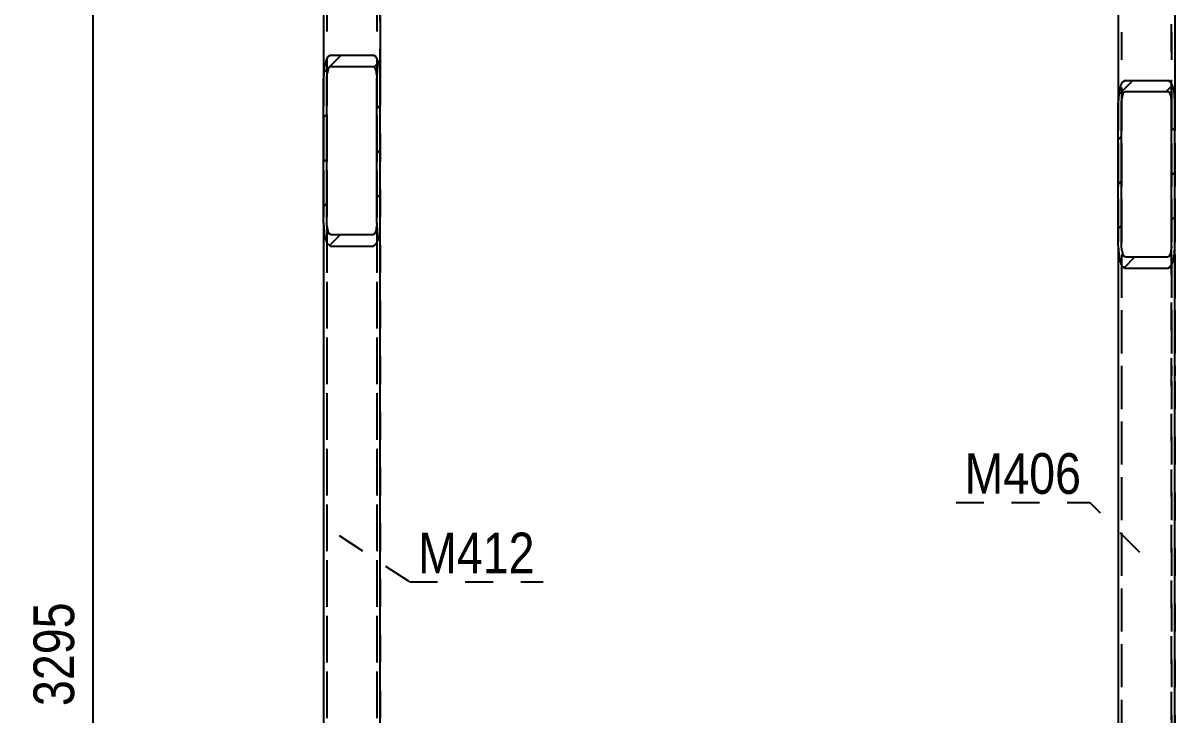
# Model space of a CAD drawing. Header units: millimetres. Extents: x -815 to 374, y -743 to 98.
# Drawn here: x 133.4 to 214.6, y -191.2 to -142.5 of the extents above; entities that cross this region are included whole.
import ezdxf

# ---------------------------------------------------------------- set-up
doc = ezdxf.new("R2010")
doc.units = ezdxf.units.MM
doc.linetypes.add('DXK_LINE_DOT2', pattern=[3.9198, 1.9599, -1.9599])
doc.styles.add('Arial Narrow', font='ARIALN.TTF', dxfattribs={"height": 0.2})

# ---------------------------------------------------------------- blocks, each defined once
blk = doc.blocks.new('Part-232933173-11070 - 10968')
at = {"color": 7, "linetype": 'DXK_LINE_DOT2'}
for p, q in [((158.552, -125.407), (154.552, -125.407)), ((154.552, -125.407), (154.552, -165.865)), ((154.792, -125.407), (154.792, -165.865)), ((158.312, -125.407), (158.312, -165.865)), ((158.552, -165.865), (158.552, -125.407)), ((154.552, -128.913), (154.588, -129.198)), ((154.81, -129.055), (154.792, -128.913)), ((154.862, -129.176), (154.81, -129.055)), ((158.293, -129.055), (158.241, -129.176)), ((158.312, -128.913), (158.293, -129.055)), ((158.515, -129.198), (158.552, -128.913)), ((154.588, -129.198), (154.692, -129.439)), ((154.692, -129.439), (154.848, -129.6)), ((154.848, -129.6), (155.032, -129.657)), ((154.94, -129.256), (154.862, -129.176)), ((155.032, -129.285), (154.94, -129.256)), ((155.032, -129.285), (158.072, -129.285)), ((155.032, -129.657), (158.072, -129.657)), ((158.164, -129.256), (158.072, -129.285)), ((158.072, -129.657), (158.255, -129.6)), ((158.241, -129.176), (158.164, -129.256)), ((158.255, -129.6), (158.411, -129.439)), ((158.411, -129.439), (158.515, -129.198))]:
    blk.add_line(p, q, dxfattribs=at)
blk = doc.blocks.new('Part-232933173-11063 - 10968')
at = {"linetype": 'Continuous'}
h = blk.add_hatch(dxfattribs=at)
h.set_pattern_fill('', scale=0.7, style=0, pattern_type=0)
h.set_pattern_definition([(45, (158.0717, -158.16), (-1.57154, 1.57154), [])])
h.paths.add_polyline_path([(155.032, -158.16), (158.072, -158.16), (158.255, -158.037), (158.411, -157.688), (158.515, -157.164), (158.552, -156.547), (158.552, -146.331), (158.515, -145.714), (158.411, -145.191), (158.255, -144.841), (158.072, -144.718), (155.032, -144.718), (154.848, -144.841), (154.692, -145.191), (154.588, -145.714), (154.552, -146.331), (154.552, -156.547), (154.588, -157.164), (154.692, -157.688), (154.848, -158.037)])
h.paths.add_polyline_path([(154.862, -157.117), (154.81, -156.856), (154.792, -156.547), (154.792, -146.331), (154.81, -146.022), (154.862, -145.761), (154.94, -145.586), (155.032, -145.525), (158.072, -145.525), (158.164, -145.586), (158.241, -145.761), (158.293, -146.022), (158.312, -146.331), (158.312, -156.547), (158.293, -156.856), (158.241, -157.117), (158.164, -157.292), (158.072, -157.353), (155.032, -157.353), (154.94, -157.292)])
at = {"color": 2, "linetype": 'Continuous'}
for p, q in [((155.032, -144.718), (154.848, -144.841)), ((155.032, -144.718), (158.072, -144.718)), ((158.255, -144.841), (158.072, -144.718)), ((154.588, -145.714), (154.552, -146.331)), ((154.792, -146.331), (154.81, -146.022)), ((154.94, -145.586), (155.032, -145.525)), ((155.032, -145.525), (158.072, -145.525)), ((158.072, -145.525), (158.164, -145.586)), ((158.293, -146.022), (158.312, -146.331)), ((158.552, -146.331), (158.515, -145.714)), ((154.552, -156.547), (154.552, -146.331)), ((154.792, -156.547), (154.792, -146.331)), ((158.312, -156.547), (158.312, -146.331)), ((158.552, -156.547), (158.552, -146.331)), ((154.552, -156.547), (154.552, -246.407)), ((154.552, -156.547), (154.588, -157.164)), ((154.81, -156.856), (154.792, -156.547)), ((158.312, -156.547), (158.293, -156.856)), ((158.515, -157.164), (158.552, -156.547)), ((158.552, -246.407), (158.552, -156.547)), ((155.032, -157.353), (154.94, -157.292)), ((155.032, -157.353), (158.072, -157.353)), ((158.164, -157.292), (158.072, -157.353)), ((154.848, -158.037), (155.032, -158.16)), ((155.032, -158.16), (158.072, -158.16)), ((158.072, -158.16), (158.255, -158.037))]:
    blk.add_line(p, q, dxfattribs=at)
at = {"color": 7, "linetype": 'DXK_LINE_DOT2'}
for p, q in [((154.552, -146.331), (154.552, -156.547)), ((154.792, -146.331), (154.792, -246.407)), ((158.312, -146.331), (158.312, -246.407)), ((158.552, -146.331), (158.552, -156.547))]:
    blk.add_line(p, q, dxfattribs=at)
at = {"color": 2, "linetype": 'Continuous'}
for centre, radius, start, end in [((156.645, -145.851), 2.062, 150.66785, 176.18855), ((156.458, -145.851), 2.062, 3.81145, 29.33215), ((155.839, -146.091), 1.031, 150.66785, 176.18855), ((157.265, -146.091), 1.031, 3.81145, 29.33215), ((156.645, -157.027), 2.062, 183.81145, 209.33215), ((155.839, -156.787), 1.031, 183.81145, 209.33215), ((157.265, -156.787), 1.031, 330.66785, 356.18855), ((156.458, -157.027), 2.062, 330.66785, 356.18855)]:
    blk.add_arc(centre, radius, start, end, dxfattribs=at)
blk = doc.blocks.new('Part-232933173-11090 - 10968')
at = {"linetype": 'Continuous'}
h = blk.add_hatch(dxfattribs=at)
h.set_pattern_fill('', scale=0.7, style=0, pattern_type=0)
h.set_pattern_definition([(45, (214.0707, -159.7267), (-1.57154, 1.57154), [])])
h.paths.add_polyline_path([(211.031, -159.727), (214.071, -159.727), (214.254, -159.606), (214.41, -159.262), (214.514, -158.746), (214.551, -158.139), (214.551, -148.082), (214.514, -147.474), (214.41, -146.959), (214.254, -146.614), (214.071, -146.494), (211.031, -146.494), (210.847, -146.614), (210.691, -146.959), (210.587, -147.474), (210.551, -148.082), (210.551, -158.139), (210.587, -158.746), (210.691, -159.262), (210.847, -159.606)])
h.paths.add_polyline_path([(210.861, -158.7), (210.809, -158.443), (210.791, -158.139), (210.791, -148.082), (210.809, -147.778), (210.861, -147.52), (210.939, -147.348), (211.031, -147.288), (214.071, -147.288), (214.163, -147.348), (214.24, -147.52), (214.292, -147.778), (214.311, -148.082), (214.311, -158.139), (214.292, -158.443), (214.24, -158.7), (214.163, -158.872), (214.071, -158.933), (211.031, -158.933), (210.939, -158.872)])
at = {"color": 2, "linetype": 'Continuous'}
for p, q in [((211.031, -146.494), (210.847, -146.614)), ((211.031, -146.494), (214.071, -146.494)), ((214.254, -146.614), (214.071, -146.494)), ((210.587, -147.474), (210.551, -148.082)), ((210.939, -147.348), (211.031, -147.288)), ((211.031, -147.288), (214.071, -147.288)), ((214.071, -147.288), (214.163, -147.348)), ((214.551, -148.082), (214.514, -147.474)), ((210.551, -158.139), (210.551, -148.082)), ((210.791, -148.082), (210.809, -147.778)), ((210.791, -158.139), (210.791, -148.082)), ((214.292, -147.778), (214.311, -148.082)), ((214.311, -158.139), (214.311, -148.082)), ((214.551, -158.139), (214.551, -148.082)), ((210.551, -158.139), (210.551, -246.407)), ((210.551, -158.139), (210.587, -158.746)), ((210.809, -158.443), (210.791, -158.139)), ((214.311, -158.139), (214.292, -158.443)), ((214.514, -158.746), (214.551, -158.139)), ((214.551, -246.407), (214.551, -158.139)), ((211.031, -158.933), (210.939, -158.872)), ((211.031, -158.933), (214.071, -158.933)), ((214.163, -158.872), (214.071, -158.933)), ((210.847, -159.606), (211.031, -159.727)), ((211.031, -159.727), (214.071, -159.727)), ((214.071, -159.727), (214.254, -159.606))]:
    blk.add_line(p, q, dxfattribs=at)
at = {"color": 7, "linetype": 'DXK_LINE_DOT2'}
for p, q in [((210.551, -148.082), (210.551, -158.139)), ((210.791, -148.082), (210.791, -246.407)), ((214.311, -148.082), (214.311, -246.407)), ((214.551, -148.082), (214.551, -158.139))]:
    blk.add_line(p, q, dxfattribs=at)
at = {"color": 2, "linetype": 'Continuous'}
for centre, radius, start, end in [((212.59, -147.61), 2.007, 150.25896, 176.10407), ((212.511, -147.61), 2.007, 3.89593, 29.74104), ((211.81, -147.846), 1.004, 150.25896, 176.10407), ((213.291, -147.846), 1.004, 3.89593, 29.74104), ((212.59, -158.61), 2.007, 183.89593, 209.74104), ((211.81, -158.374), 1.004, 183.89593, 209.74104), ((213.291, -158.374), 1.004, 330.25896, 356.10407), ((212.511, -158.61), 2.007, 330.25896, 356.10407)]:
    blk.add_arc(centre, radius, start, end, dxfattribs=at)
blk = doc.blocks.new('Part-232933173-11091 - 10968')
at = {"color": 7, "linetype": 'DXK_LINE_DOT2'}
for p, q in [((210.551, -127.407), (214.311, -127.407)), ((210.551, -127.407), (210.551, -167.298)), ((210.791, -127.407), (210.791, -167.298)), ((214.311, -127.407), (214.311, -167.298)), ((214.311, -127.407), (214.551, -127.407)), ((214.551, -127.407), (214.551, -167.298)), ((210.551, -129.874), (210.587, -130.157)), ((210.809, -130.015), (210.791, -129.874)), ((214.311, -129.874), (214.292, -130.015)), ((214.514, -130.157), (214.551, -129.874)), ((210.587, -130.157), (210.691, -130.396)), ((210.691, -130.396), (210.847, -130.557)), ((210.861, -130.135), (210.809, -130.015)), ((210.847, -130.557), (211.031, -130.613)), ((210.939, -130.215), (210.861, -130.135)), ((211.031, -130.243), (210.939, -130.215)), ((211.031, -130.243), (214.071, -130.243)), ((211.031, -130.613), (214.071, -130.613)), ((214.163, -130.215), (214.071, -130.243)), ((214.071, -130.613), (214.254, -130.557)), ((214.24, -130.135), (214.163, -130.215)), ((214.292, -130.015), (214.24, -130.135)), ((214.254, -130.557), (214.41, -130.396)), ((214.41, -130.396), (214.514, -130.157))]:
    blk.add_line(p, q, dxfattribs=at)
blk = doc.blocks.new('Part-232933173-11105 - 10968')
at = {"color": 2, "linetype": 'Continuous'}
for p, q in [((210.551, -127.407), (210.551, -148.082)), ((214.551, -127.407), (214.551, -148.082))]:
    blk.add_line(p, q, dxfattribs=at)
at = {"color": 7, "linetype": 'DXK_LINE_DOT2'}
for p, q in [((210.791, -127.407), (210.791, -246.407)), ((214.311, -246.407), (214.311, -127.407)), ((210.551, -148.082), (210.551, -246.407)), ((214.551, -148.082), (214.551, -246.407))]:
    blk.add_line(p, q, dxfattribs=at)
blk = doc.blocks.new('Part-232933173-11125 - 10968')
at = {"color": 2, "linetype": 'Continuous'}
for p, q in [((154.552, -125.407), (154.552, -146.331)), ((158.552, -127.088), (158.552, -146.331))]:
    blk.add_line(p, q, dxfattribs=at)
at = {"color": 7, "linetype": 'DXK_LINE_DOT2'}
for p, q in [((154.792, -125.407), (154.792, -246.407)), ((158.312, -125.407), (158.312, -246.407)), ((154.552, -146.331), (154.552, -246.407)), ((158.552, -146.331), (158.552, -246.407))]:
    blk.add_line(p, q, dxfattribs=at)
blk = doc.blocks.new('StraightDimension-232933173-11333 - 10968')
at = {"color": 7, "linetype": 'Continuous'}
blk.add_line((138.326, -252.807), (138.326, -121.008), dxfattribs=at)
at = {"color": 0}
blk.add_wipeout([(137.576, -182.651), (133.376, -182.651), (133.376, -191.164), (137.576, -191.164)], dxfattribs=at)
at = {"color": 3, "style": 'Arial Narrow'}
blk.add_text('3295', height=2.8633, rotation=90.00021, dxfattribs=at).set_placement((136.976, -190.564))
blk = doc.blocks.new('Mark-232933173-11101 - 10968')
at = {"color": 30, "linetype": 'DXK_LINE_DOT2'}
for p in [(199.123, -176.216), (212.082, -179.751)]:
    blk.add_line(p, (208.546, -176.216), dxfattribs=at)
at = {"color": 0}
blk.add_wipeout([(207.946, -175.616), (207.946, -172.616), (199.723, -172.616), (199.723, -175.616)], dxfattribs=at)
blk.add_wipeout([(207.946, -175.616), (207.946, -172.616), (199.723, -172.616), (199.723, -175.616)], dxfattribs=at)
at = {"color": 3, "style": 'Arial Narrow'}
blk.add_text('M406', height=2.8633, dxfattribs=at).set_placement((199.723, -175.616))
blk = doc.blocks.new('Mark-232933173-11121 - 10968')
at = {"color": 30, "linetype": 'DXK_LINE_DOT2'}
for p, q in [((155.648, -178.549), (160.614, -181.811)), ((160.614, -181.811), (170.038, -181.811))]:
    blk.add_line(p, q, dxfattribs=at)
at = {"color": 0}
blk.add_wipeout([(169.438, -181.211), (169.438, -178.211), (161.214, -178.211), (161.214, -181.211)], dxfattribs=at)
blk.add_wipeout([(169.438, -181.211), (169.438, -178.211), (161.214, -178.211), (161.214, -181.211)], dxfattribs=at)
at = {"color": 3, "style": 'Arial Narrow'}
blk.add_text('M412', height=2.8633, dxfattribs=at).set_placement((161.214, -181.211))

msp = doc.modelspace()

# ---------------------------------------------------------------- block references
for name in ['Part-232933173-11070 - 10968', 'Part-232933173-11125 - 10968', 'Part-232933173-11091 - 10968', 'Part-232933173-11105 - 10968', 'Part-232933173-11063 - 10968', 'Part-232933173-11090 - 10968']:
    msp.add_blockref(name, (0, 0))

# ---------------------------------------------------------------- next in the draw order: block references
for name in ['StraightDimension-232933173-11333 - 10968', 'Mark-232933173-11101 - 10968']:
    msp.add_blockref(name, (0, 0))

# ---------------------------------------------------------------- next in the draw order: block references
msp.add_blockref('Mark-232933173-11121 - 10968', (0, 0))

doc.saveas('drawing.dxf')
